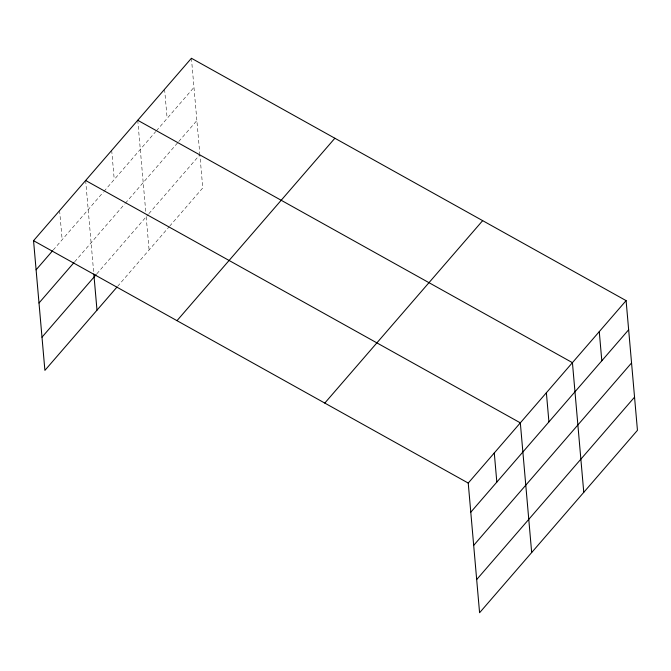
<?xml version="1.0" encoding="UTF-8"?>
<svg xmlns="http://www.w3.org/2000/svg" width="671" height="671" viewBox="0 0 671 671"><rect width="100%" height="100%" fill="white"/><g stroke="black" fill="none" stroke-linecap="round" stroke-linejoin="round"><path stroke-width="0.5" stroke-dasharray="3.35 2.52" d="M53.235 250.023L103.275 192.2M103.963 191.403L155.731 131.583M156.402 130.811L193.969 87.389M74.649 261.816L124.689 203.984M125.376 203.196L178.092 142.286M178.763 141.506L196.871 120.57M96.834 273.818L148.199 214.46M148.87 213.68L199.866 154.758L202.768 187.939L169.889 225.926M117.559 286.408L169.218 226.706M191.42 58.26L199.782 153.751M164.588 89.268L167.138 118.406M137.748 120.285L145.75 211.759M146.186 216.783L149.088 249.964M111.696 150.388L114.246 179.518M85.645 180.491L93.739 272.971M59.602 210.593L62.151 239.723"/><path stroke-width="1.01" d="M116.871 287.196L44.898 370.375L33.55 240.688L191.42 58.26L626.102 300.625L637.45 430.312L479.58 612.74L468.232 483.061L626.102 300.625M36.1 269.826L52.548 250.811M39.002 303.007L73.961 262.604M41.996 337.194L96.146 274.615M176.993 320.671L334.871 138.243M324.789 403.078L482.659 220.642M470.782 512.199L628.652 329.763M473.684 545.38L631.554 362.944M476.67 579.568L634.548 397.131M137.748 120.285L572.43 362.659L583.77 492.338M85.645 180.491L520.327 422.856L531.675 552.543M33.55 240.688L468.232 483.061M599.27 331.642L601.812 360.78M546.379 392.753L548.928 421.891M494.284 452.959L496.825 482.097M93.831 273.969L96.993 310.17"/></g></svg>
